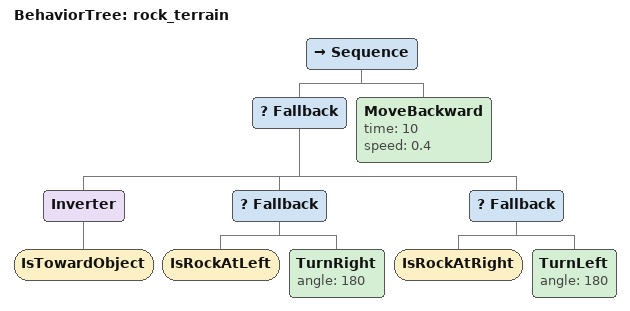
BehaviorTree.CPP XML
<root main_tree_to_execute = "MainTree">
	<BehaviorTree ID="rock_terrain">
		<Sequence>
			<Fallback>
				<Inverter>
					<IsTowardObject/>
				</Inverter>
				<Fallback>
					<IsRockAtLeft/>
					<TurnRight angle="180"/>
				</Fallback>
				<Fallback>
					<IsRockAtRight/>
					<TurnLeft angle="180"/>
				</Fallback>
			</Fallback>
			<MoveBackward time="10" speed="0.4"/>
		</Sequence>
    </BehaviorTree>
</root>
